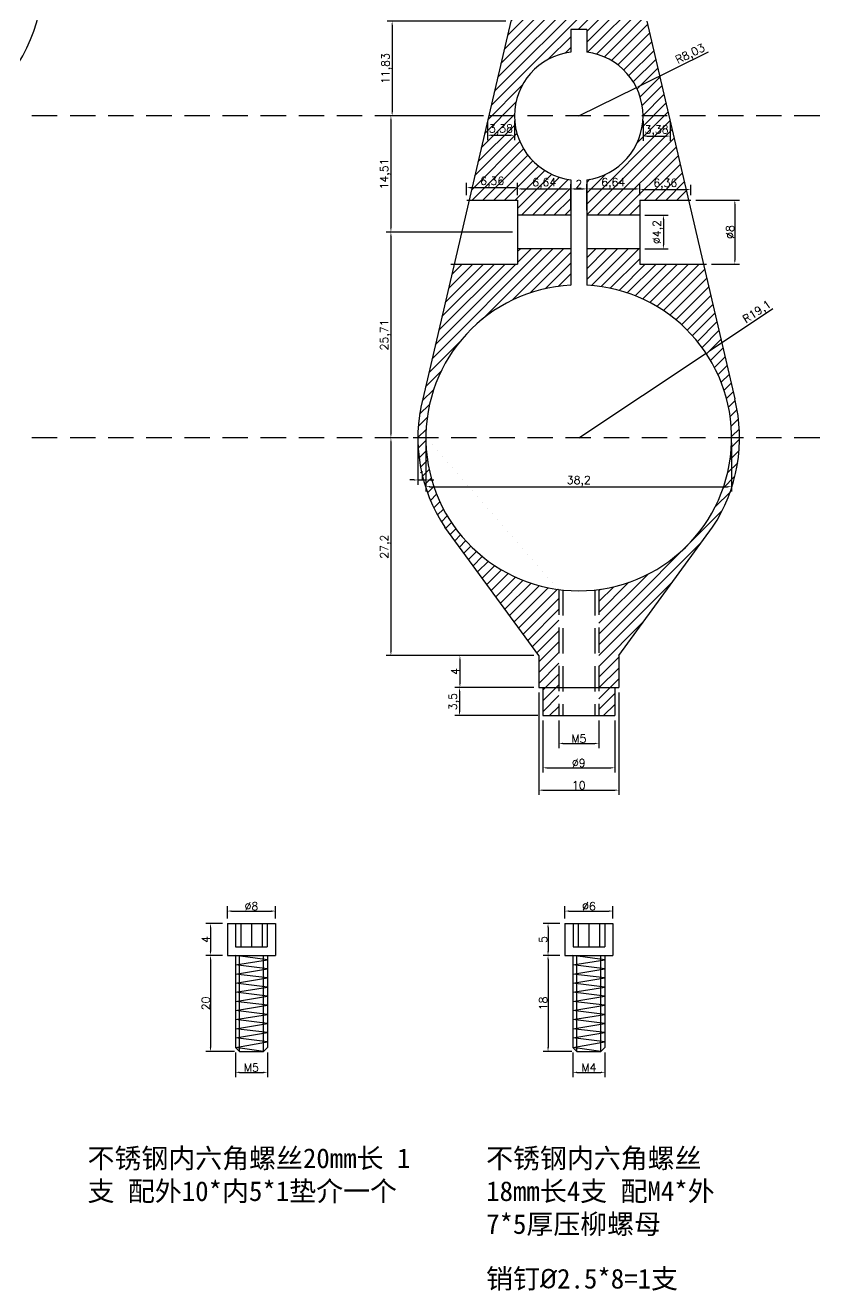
# Model space of a CAD drawing. Header units: millimetres. Extents: x 6817 to 15937, y -5221 to -164.
# Drawn here: x 9146.7 to 9246, y -1026.4 to -868.3 of the extents above; entities that cross this region are included whole.
import ezdxf

# ---------------------------------------------------------------- set-up
doc = ezdxf.new("R2010")
doc.units = ezdxf.units.MM
doc.linetypes.add('HIDDEN', pattern=[9.525, 6.35, -3.175])
doc.layers.add('图层2', color=108, linetype='Continuous')
doc.styles.get("Standard").update_dxf_attribs({"font": 'txt', "bigfont": 'gbcbig.shx'})
doc.dimstyles.new('ISO-25', dxfattribs={"dimtxt": 1, "dimasz": 0.5, "dimexe": 0.6, "dimexo": 0.625, "dimgap": 0.1, "dimtad": 1, "dimtxsty": 'Standard', "dimcen": 2.5, "dimadec": 0, "dimazin": 0, "dimtfac": 1, "dimtmove": 0, "dimatfit": 3, "dimfxl": 0, "dimarcsym": 0})

# ---------------------------------------------------------------- blocks, each defined once
blk = doc.blocks.new('*D1709')
at = {"layer": 'Defpoints', "color": 0, "linetype": 'ByBlock', "transparency": 16777216}
for p in [(9207.4, -867.78), (9192.58, -879.6), (9204.64, -879.6)]:
    blk.add_point(p, dxfattribs=at)
at = {"layer": '图层2', "color": 0, "linetype": 'ByBlock', "lineweight": -2, "transparency": 16777216}
for p, q in [((9206.77, -867.78), (9191.98, -867.78)), ((9192.58, -868.28), (9192.58, -879.1)), ((9204.01, -879.6), (9191.98, -879.6))]:
    blk.add_line(p, q, dxfattribs=at)
at = {"layer": '图层2', "color": 0, "linetype": 'ByBlock', "transparency": 16777216}
for points in [[(9192.5, -868.28), (9192.67, -868.28), (9192.58, -867.78)], [(9192.5, -879.1), (9192.67, -879.1), (9192.58, -879.6)]]:
    blk.add_solid(points, dxfattribs=at)
at = {"layer": '图层2', "color": 0, "linetype": 'ByBlock', "transparency": 16777216, "insert": (9191.9, -873.69), "char_height": 1, "attachment_point": 5, "rotation": 90}
blk.add_mtext('11,83', dxfattribs=at)
blk = doc.blocks.new('*D1710')
at = {"layer": 'Defpoints', "color": 0, "linetype": 'ByBlock', "transparency": 16777216}
for p in [(9204.48, -879.6), (9192.43, -894.11), (9208.26, -894.11)]:
    blk.add_point(p, dxfattribs=at)
at = {"layer": '图层2', "color": 0, "linetype": 'ByBlock', "lineweight": -2, "transparency": 16777216}
for p, q in [((9203.86, -879.6), (9191.83, -879.6)), ((9192.43, -880.1), (9192.43, -893.61)), ((9207.63, -894.11), (9191.83, -894.11))]:
    blk.add_line(p, q, dxfattribs=at)
at = {"layer": '图层2', "color": 0, "linetype": 'ByBlock', "transparency": 16777216}
for points in [[(9192.35, -880.1), (9192.51, -880.1), (9192.43, -879.6)], [(9192.35, -893.61), (9192.51, -893.61), (9192.43, -894.11)]]:
    blk.add_solid(points, dxfattribs=at)
at = {"layer": '图层2', "color": 0, "linetype": 'ByBlock', "transparency": 16777216, "insert": (9191.75, -886.86), "char_height": 1, "attachment_point": 5, "rotation": 90}
blk.add_mtext('14,51', dxfattribs=at)
blk = doc.blocks.new('*D1600')
at = {"layer": 'Defpoints', "color": 0, "linetype": 'ByBlock', "transparency": 16777216}
for p in [(9208.26, -894.11), (9192.43, -919.82), (9195.2, -919.82)]:
    blk.add_point(p, dxfattribs=at)
at = {"layer": '图层2', "color": 0, "linetype": 'ByBlock', "lineweight": -2, "transparency": 16777216}
for p, q in [((9207.63, -894.11), (9191.83, -894.11)), ((9192.43, -894.61), (9192.43, -919.32)), ((9194.57, -919.82), (9191.83, -919.82))]:
    blk.add_line(p, q, dxfattribs=at)
at = {"layer": '图层2', "color": 0, "linetype": 'ByBlock', "transparency": 16777216}
for points in [[(9192.35, -894.61), (9192.51, -894.61), (9192.43, -894.11)], [(9192.35, -919.32), (9192.51, -919.32), (9192.43, -919.82)]]:
    blk.add_solid(points, dxfattribs=at)
at = {"layer": '图层2', "color": 0, "linetype": 'ByBlock', "transparency": 16777216, "insert": (9191.75, -906.97), "char_height": 1, "attachment_point": 5, "rotation": 90}
blk.add_mtext('25,71', dxfattribs=at)
blk = doc.blocks.new('*D1601')
at = {"layer": 'Defpoints', "color": 0, "linetype": 'ByBlock', "transparency": 16777216}
for p in [(9194.57, -919.82), (9192.43, -947.02), (9210.9, -947.02)]:
    blk.add_point(p, dxfattribs=at)
at = {"layer": '图层2', "color": 0, "linetype": 'ByBlock', "lineweight": -2, "transparency": 16777216}
for p, q in [((9193.95, -919.82), (9191.83, -919.82)), ((9192.43, -920.32), (9192.43, -946.52)), ((9210.27, -947.02), (9191.83, -947.02))]:
    blk.add_line(p, q, dxfattribs=at)
at = {"layer": '图层2', "color": 0, "linetype": 'ByBlock', "transparency": 16777216}
for points in [[(9192.35, -920.32), (9192.51, -920.32), (9192.43, -919.82)], [(9192.35, -946.52), (9192.51, -946.52), (9192.43, -947.02)]]:
    blk.add_solid(points, dxfattribs=at)
at = {"layer": '图层2', "color": 0, "linetype": 'ByBlock', "transparency": 16777216, "insert": (9191.75, -933.42), "char_height": 1, "attachment_point": 5, "rotation": 90}
blk.add_mtext('27,2', dxfattribs=at)
blk = doc.blocks.new('*D1711')
at = {"layer": 'Defpoints', "color": 0, "linetype": 'ByBlock', "transparency": 16777216}
for p in [(9208.26, -888.56), (9201.89, -890.11), (9208.26, -890.11)]:
    blk.add_point(p, dxfattribs=at)
at = {"layer": '图层2', "color": 0, "linetype": 'ByBlock', "lineweight": -2, "transparency": 16777216}
for p, q in [((9201.89, -889.49), (9201.89, -887.96)), ((9208.26, -889.49), (9208.26, -887.96)), ((9202.39, -888.56), (9207.76, -888.56))]:
    blk.add_line(p, q, dxfattribs=at)
at = {"layer": '图层2', "color": 0, "linetype": 'ByBlock', "transparency": 16777216}
for points in [[(9202.39, -888.48), (9202.39, -888.65), (9201.89, -888.56)], [(9207.76, -888.48), (9207.76, -888.65), (9208.26, -888.56)]]:
    blk.add_solid(points, dxfattribs=at)
at = {"layer": '图层2', "color": 0, "linetype": 'ByBlock', "transparency": 16777216, "insert": (9205.08, -887.88), "char_height": 1, "attachment_point": 5}
blk.add_mtext('6,36', dxfattribs=at)
blk = doc.blocks.new('*D1712')
at = {"layer": 'Defpoints', "color": 0, "linetype": 'ByBlock', "transparency": 16777216}
for p in [(9214.9, -888.72), (9208.26, -890.11), (9214.9, -892.01)]:
    blk.add_point(p, dxfattribs=at)
at = {"layer": '图层2', "color": 0, "linetype": 'ByBlock', "lineweight": -2, "transparency": 16777216}
for p, q in [((9208.26, -889.49), (9208.26, -888.12)), ((9214.9, -891.39), (9214.9, -888.12)), ((9208.76, -888.72), (9214.4, -888.72))]:
    blk.add_line(p, q, dxfattribs=at)
at = {"layer": '图层2', "color": 0, "linetype": 'ByBlock', "transparency": 16777216}
for points in [[(9208.76, -888.64), (9208.76, -888.81), (9208.26, -888.72)], [(9214.4, -888.64), (9214.4, -888.81), (9214.9, -888.72)]]:
    blk.add_solid(points, dxfattribs=at)
at = {"layer": '图层2', "color": 0, "linetype": 'ByBlock', "transparency": 16777216, "insert": (9211.58, -888.04), "char_height": 1, "attachment_point": 5}
blk.add_mtext('6,64', dxfattribs=at)
blk = doc.blocks.new('*D1713')
at = {"layer": 'Defpoints', "color": 0, "linetype": 'ByBlock', "transparency": 16777216}
for p in [(9216.9, -888.72), (9214.9, -892.01), (9216.9, -892.01)]:
    blk.add_point(p, dxfattribs=at)
at = {"layer": '图层2', "color": 0, "linetype": 'ByBlock', "lineweight": -2, "transparency": 16777216}
for p, q in [((9214.9, -891.39), (9214.9, -888.12)), ((9216.9, -891.39), (9216.9, -888.12)), ((9215.4, -888.72), (9216.4, -888.72))]:
    blk.add_line(p, q, dxfattribs=at)
at = {"layer": '图层2', "color": 0, "linetype": 'ByBlock', "transparency": 16777216}
for points in [[(9215.4, -888.64), (9215.4, -888.81), (9214.9, -888.72)], [(9216.4, -888.64), (9216.4, -888.81), (9216.9, -888.72)]]:
    blk.add_solid(points, dxfattribs=at)
at = {"layer": '图层2', "color": 0, "linetype": 'ByBlock', "transparency": 16777216, "insert": (9215.9, -888.12), "char_height": 1, "attachment_point": 5}
blk.add_mtext('2', dxfattribs=at)
blk = doc.blocks.new('*D1714')
at = {"layer": 'Defpoints', "color": 0, "linetype": 'ByBlock', "transparency": 16777216}
for p in [(9223.53, -888.72), (9223.53, -890.11), (9216.9, -892.01)]:
    blk.add_point(p, dxfattribs=at)
at = {"layer": '图层2', "color": 0, "linetype": 'ByBlock', "lineweight": -2, "transparency": 16777216}
for p, q in [((9216.9, -891.39), (9216.9, -888.12)), ((9223.53, -889.49), (9223.53, -888.12)), ((9217.4, -888.72), (9223.03, -888.72))]:
    blk.add_line(p, q, dxfattribs=at)
at = {"layer": '图层2', "color": 0, "linetype": 'ByBlock', "transparency": 16777216}
for points in [[(9217.4, -888.64), (9217.4, -888.81), (9216.9, -888.72)], [(9223.03, -888.64), (9223.03, -888.81), (9223.53, -888.72)]]:
    blk.add_solid(points, dxfattribs=at)
at = {"layer": '图层2', "color": 0, "linetype": 'ByBlock', "transparency": 16777216, "insert": (9220.21, -888.04), "char_height": 1, "attachment_point": 5}
blk.add_mtext('6,64', dxfattribs=at)
blk = doc.blocks.new('*D1715')
at = {"layer": 'Defpoints', "color": 0, "linetype": 'ByBlock', "transparency": 16777216}
for p in [(9229.9, -888.81), (9223.53, -890.11), (9229.9, -890.11)]:
    blk.add_point(p, dxfattribs=at)
at = {"layer": '图层2', "color": 0, "linetype": 'ByBlock', "lineweight": -2, "transparency": 16777216}
for p, q in [((9223.53, -889.49), (9223.53, -888.21)), ((9229.9, -889.49), (9229.9, -888.21)), ((9224.03, -888.81), (9229.4, -888.81))]:
    blk.add_line(p, q, dxfattribs=at)
at = {"layer": '图层2', "color": 0, "linetype": 'ByBlock', "transparency": 16777216}
for points in [[(9224.03, -888.72), (9224.03, -888.89), (9223.53, -888.81)], [(9229.4, -888.72), (9229.4, -888.89), (9229.9, -888.81)]]:
    blk.add_solid(points, dxfattribs=at)
at = {"layer": '图层2', "color": 0, "linetype": 'ByBlock', "transparency": 16777216, "insert": (9226.71, -888.12), "char_height": 1, "attachment_point": 5}
blk.add_mtext('6,36', dxfattribs=at)
blk = doc.blocks.new('*D1716')
at = {"layer": 'Defpoints', "color": 0, "linetype": 'ByBlock', "transparency": 16777216}
for p in [(9223.53, -892.01), (9223.53, -896.21), (9226.47, -896.21)]:
    blk.add_point(p, dxfattribs=at)
at = {"layer": '图层2', "color": 0, "linetype": 'ByBlock', "lineweight": -2, "transparency": 16777216}
for p, q in [((9224.16, -892.01), (9227.07, -892.01)), ((9226.47, -892.51), (9226.47, -895.71)), ((9224.16, -896.21), (9227.07, -896.21))]:
    blk.add_line(p, q, dxfattribs=at)
at = {"layer": '图层2', "color": 0, "linetype": 'ByBlock', "transparency": 16777216}
for points in [[(9226.39, -892.51), (9226.56, -892.51), (9226.47, -892.01)], [(9226.39, -895.71), (9226.56, -895.71), (9226.47, -896.21)]]:
    blk.add_solid(points, dxfattribs=at)
at = {"layer": '图层2', "color": 0, "linetype": 'ByBlock', "transparency": 16777216, "insert": (9225.79, -894.11), "char_height": 1, "attachment_point": 5, "rotation": 90}
blk.add_mtext('%%C4,2', dxfattribs=at)
blk = doc.blocks.new('*D1717')
at = {"layer": 'Defpoints', "color": 0, "linetype": 'ByBlock', "transparency": 16777216}
for p in [(9229.9, -890.11), (9231.87, -898.11), (9235.4, -898.11)]:
    blk.add_point(p, dxfattribs=at)
at = {"layer": '图层2', "color": 0, "linetype": 'ByBlock', "lineweight": -2, "transparency": 16777216}
for p, q in [((9230.52, -890.11), (9236, -890.11)), ((9235.4, -890.61), (9235.4, -897.61)), ((9232.49, -898.11), (9236, -898.11))]:
    blk.add_line(p, q, dxfattribs=at)
at = {"layer": '图层2', "color": 0, "linetype": 'ByBlock', "transparency": 16777216}
for points in [[(9235.31, -890.61), (9235.48, -890.61), (9235.4, -890.11)], [(9235.31, -897.61), (9235.48, -897.61), (9235.4, -898.11)]]:
    blk.add_solid(points, dxfattribs=at)
at = {"layer": '图层2', "color": 0, "linetype": 'ByBlock', "transparency": 16777216, "insert": (9234.8, -894.11), "char_height": 1, "attachment_point": 5, "rotation": 90}
blk.add_mtext('%%C8', dxfattribs=at)
blk = doc.blocks.new('*D1718')
at = {"layer": 'Defpoints', "color": 0, "linetype": 'ByBlock', "transparency": 16777216}
for p in [(9195.8, -919.82), (9196.8, -919.82), (9196.8, -925.08)]:
    blk.add_point(p, dxfattribs=at)
at = {"layer": '图层2', "color": 0, "linetype": 'ByBlock', "lineweight": -2, "transparency": 16777216}
for p, q in [((9195.8, -920.45), (9195.8, -925.68)), ((9196.8, -920.45), (9196.8, -925.68)), ((9195.3, -925.08), (9194.8, -925.08)), ((9195.8, -925.08), (9196.8, -925.08)), ((9197.3, -925.08), (9197.8, -925.08))]:
    blk.add_line(p, q, dxfattribs=at)
at = {"layer": '图层2', "color": 0, "linetype": 'ByBlock', "transparency": 16777216}
for points in [[(9195.3, -925), (9195.3, -925.17), (9195.8, -925.08)], [(9197.3, -925), (9197.3, -925.17), (9196.8, -925.08)]]:
    blk.add_solid(points, dxfattribs=at)
at = {"layer": '图层2', "color": 0, "linetype": 'ByBlock', "transparency": 16777216, "insert": (9196.3, -924.48), "char_height": 1, "attachment_point": 5}
blk.add_mtext('1', dxfattribs=at)
blk = doc.blocks.new('*D1719')
at = {"layer": 'Defpoints', "color": 0, "linetype": 'ByBlock', "transparency": 16777216}
for p in [(9196.8, -919.82), (9235, -919.82), (9235, -925.92)]:
    blk.add_point(p, dxfattribs=at)
at = {"layer": '图层2', "color": 0, "linetype": 'ByBlock', "lineweight": -2, "transparency": 16777216}
for p, q in [((9196.8, -920.45), (9196.8, -926.52)), ((9235, -920.45), (9235, -926.52)), ((9197.3, -925.92), (9234.5, -925.92))]:
    blk.add_line(p, q, dxfattribs=at)
at = {"layer": '图层2', "color": 0, "linetype": 'ByBlock', "transparency": 16777216}
for points in [[(9197.3, -925.84), (9197.3, -926), (9196.8, -925.92)], [(9234.5, -925.84), (9234.5, -926), (9235, -925.92)]]:
    blk.add_solid(points, dxfattribs=at)
at = {"layer": '图层2', "color": 0, "linetype": 'ByBlock', "transparency": 16777216, "insert": (9215.9, -925.24), "char_height": 1, "attachment_point": 5}
blk.add_mtext('38,2', dxfattribs=at)
blk = doc.blocks.new('*D1602')
at = {"layer": 'Defpoints', "color": 0, "linetype": 'ByBlock', "transparency": 16777216}
for p in [(9210.9, -951.02), (9220.9, -951.02), (9220.9, -963.83)]:
    blk.add_point(p, dxfattribs=at)
at = {"layer": '图层2', "color": 0, "linetype": 'ByBlock', "lineweight": -2, "transparency": 16777216}
for p, q in [((9210.9, -951.65), (9210.9, -964.43)), ((9220.9, -951.65), (9220.9, -964.43)), ((9211.4, -963.83), (9220.4, -963.83))]:
    blk.add_line(p, q, dxfattribs=at)
at = {"layer": '图层2', "color": 0, "linetype": 'ByBlock', "transparency": 16777216}
for points in [[(9211.4, -963.75), (9211.4, -963.92), (9210.9, -963.83)], [(9220.4, -963.75), (9220.4, -963.92), (9220.9, -963.83)]]:
    blk.add_solid(points, dxfattribs=at)
at = {"layer": '图层2', "color": 0, "linetype": 'ByBlock', "transparency": 16777216, "insert": (9215.9, -963.23), "char_height": 1, "attachment_point": 5}
blk.add_mtext('10', dxfattribs=at)
blk = doc.blocks.new('*D1720')
at = {"layer": 'Defpoints', "color": 0, "linetype": 'ByBlock', "transparency": 16777216}
for p in [(9223.1, -876.05), (9215.9, -879.6)]:
    blk.add_point(p, dxfattribs=at)
at = {"layer": '图层2', "color": 0, "linetype": 'ByBlock', "lineweight": -2, "transparency": 16777216}
for p, q in [((9232.06, -871.63), (9223.55, -875.83)), ((9215.9, -879.6), (9223.1, -876.05))]:
    blk.add_line(p, q, dxfattribs=at)
at = {"layer": '图层2', "color": 0, "linetype": 'ByBlock', "transparency": 16777216}
blk.add_solid([(9223.51, -875.76), (9223.58, -875.91), (9223.1, -876.05)], dxfattribs=at)
at = {"layer": '图层2', "color": 0, "linetype": 'ByBlock', "transparency": 16777216, "insert": (9229.87, -871.95), "char_height": 1, "attachment_point": 5, "rotation": 26.2585}
blk.add_mtext('R8,03', dxfattribs=at)
blk = doc.blocks.new('*D1612')
at = {"layer": 'Defpoints', "color": 0, "linetype": 'ByBlock', "transparency": 16777216}
for p in [(9231.8, -909.25), (9215.9, -919.82)]:
    blk.add_point(p, dxfattribs=at)
at = {"layer": '图层2', "color": 0, "linetype": 'ByBlock', "lineweight": -2, "transparency": 16777216}
for p, q in [((9240.14, -903.72), (9232.22, -908.98)), ((9215.9, -919.82), (9231.8, -909.25))]:
    blk.add_line(p, q, dxfattribs=at)
at = {"layer": '图层2', "color": 0, "linetype": 'ByBlock', "transparency": 16777216}
blk.add_solid([(9232.17, -908.91), (9232.27, -909.05), (9231.8, -909.25)], dxfattribs=at)
at = {"layer": '图层2', "color": 0, "linetype": 'ByBlock', "transparency": 16777216, "insert": (9238.22, -904.17), "char_height": 1, "attachment_point": 5, "rotation": 33.6013}
blk.add_mtext('R19,1', dxfattribs=at)
blk = doc.blocks.new('*D1613')
at = {"layer": 'Defpoints', "color": 0, "linetype": 'ByBlock', "transparency": 16777216}
for p in [(9204.48, -879.6), (9207.87, -879.6), (9207.87, -882.02)]:
    blk.add_point(p, dxfattribs=at)
at = {"layer": '图层2', "color": 0, "linetype": 'ByBlock', "lineweight": -2, "transparency": 16777216}
for p, q in [((9204.48, -880.23), (9204.48, -882.62)), ((9207.87, -880.23), (9207.87, -882.62)), ((9204.98, -882.02), (9207.37, -882.02))]:
    blk.add_line(p, q, dxfattribs=at)
at = {"layer": '图层2', "color": 0, "linetype": 'ByBlock', "transparency": 16777216}
for points in [[(9204.98, -881.93), (9204.98, -882.1), (9204.48, -882.02)], [(9207.37, -881.93), (9207.37, -882.1), (9207.87, -882.02)]]:
    blk.add_solid(points, dxfattribs=at)
at = {"layer": '图层2', "color": 0, "linetype": 'ByBlock', "transparency": 16777216, "insert": (9206.17, -881.33), "char_height": 1, "attachment_point": 5}
blk.add_mtext('3,38', dxfattribs=at)
blk = doc.blocks.new('*D1614')
at = {"layer": 'Defpoints', "color": 0, "linetype": 'ByBlock', "transparency": 16777216}
for p in [(9223.93, -879.6), (9227.31, -879.6), (9227.31, -882.12)]:
    blk.add_point(p, dxfattribs=at)
at = {"layer": '图层2', "color": 0, "linetype": 'ByBlock', "lineweight": -2, "transparency": 16777216}
for p, q in [((9223.93, -880.23), (9223.93, -882.72)), ((9227.31, -880.23), (9227.31, -882.72)), ((9224.43, -882.12), (9226.81, -882.12))]:
    blk.add_line(p, q, dxfattribs=at)
at = {"layer": '图层2', "color": 0, "linetype": 'ByBlock', "transparency": 16777216}
for points in [[(9224.43, -882.04), (9224.43, -882.21), (9223.93, -882.12)], [(9226.81, -882.04), (9226.81, -882.21), (9227.31, -882.12)]]:
    blk.add_solid(points, dxfattribs=at)
at = {"layer": '图层2', "color": 0, "linetype": 'ByBlock', "transparency": 16777216, "insert": (9225.62, -881.44), "char_height": 1, "attachment_point": 5}
blk.add_mtext('3,38', dxfattribs=at)
blk = doc.blocks.new('*D1650')
at = {"layer": 'Defpoints', "color": 0, "linetype": 'ByBlock', "transparency": 16777216}
for p in [(9172, -980.48), (9169.89, -984.48), (9172, -984.48)]:
    blk.add_point(p, dxfattribs=at)
at = {"layer": '图层2', "color": 0, "linetype": 'ByBlock', "lineweight": -2, "transparency": 16777216}
for p, q in [((9171.38, -980.48), (9169.29, -980.48)), ((9169.89, -980.98), (9169.89, -983.98)), ((9171.38, -984.48), (9169.29, -984.48))]:
    blk.add_line(p, q, dxfattribs=at)
at = {"layer": '图层2', "color": 0, "linetype": 'ByBlock', "transparency": 16777216}
for points in [[(9169.8, -980.98), (9169.97, -980.98), (9169.89, -980.48)], [(9169.8, -983.98), (9169.97, -983.98), (9169.89, -984.48)]]:
    blk.add_solid(points, dxfattribs=at)
at = {"layer": '图层2', "color": 0, "linetype": 'ByBlock', "transparency": 16777216, "insert": (9169.29, -982.48), "char_height": 1, "attachment_point": 5, "rotation": 90}
blk.add_mtext('4', dxfattribs=at)
blk = doc.blocks.new('*D1651')
at = {"layer": 'Defpoints', "color": 0, "linetype": 'ByBlock', "transparency": 16777216}
for p in [(9172, -984.48), (9169.89, -996.48), (9173.5, -996.48)]:
    blk.add_point(p, dxfattribs=at)
at = {"layer": '图层2', "color": 0, "linetype": 'ByBlock', "lineweight": -2, "transparency": 16777216}
for p, q in [((9171.38, -984.48), (9169.29, -984.48)), ((9169.89, -984.98), (9169.89, -995.98)), ((9172.88, -996.48), (9169.29, -996.48))]:
    blk.add_line(p, q, dxfattribs=at)
at = {"layer": '图层2', "color": 0, "linetype": 'ByBlock', "transparency": 16777216}
for points in [[(9169.8, -984.98), (9169.97, -984.98), (9169.89, -984.48)], [(9169.8, -995.98), (9169.97, -995.98), (9169.89, -996.48)]]:
    blk.add_solid(points, dxfattribs=at)
at = {"layer": '图层2', "color": 0, "linetype": 'ByBlock', "transparency": 16777216, "insert": (9169.29, -990.48), "char_height": 1, "attachment_point": 5, "rotation": 90}
blk.add_mtext('20', dxfattribs=at)
blk = doc.blocks.new('*D1652')
at = {"layer": 'Defpoints', "color": 0, "linetype": 'ByBlock', "transparency": 16777216}
for p in [(9173, -995.98), (9177, -995.98), (9177, -999.09)]:
    blk.add_point(p, dxfattribs=at)
at = {"layer": '图层2', "color": 0, "linetype": 'ByBlock', "lineweight": -2, "transparency": 16777216}
for p, q in [((9173, -996.6), (9173, -999.69)), ((9177, -996.6), (9177, -999.69)), ((9173.5, -999.09), (9176.5, -999.09))]:
    blk.add_line(p, q, dxfattribs=at)
at = {"layer": '图层2', "color": 0, "linetype": 'ByBlock', "transparency": 16777216}
for points in [[(9173.5, -999), (9173.5, -999.17), (9173, -999.09)], [(9176.5, -999), (9176.5, -999.17), (9177, -999.09)]]:
    blk.add_solid(points, dxfattribs=at)
at = {"layer": '图层2', "color": 0, "linetype": 'ByBlock', "transparency": 16777216, "insert": (9175, -998.49), "char_height": 1, "attachment_point": 5}
blk.add_mtext('M5', dxfattribs=at)
blk = doc.blocks.new('*D1653')
at = {"layer": 'Defpoints', "color": 0, "linetype": 'ByBlock', "transparency": 16777216}
for p in [(9178, -978.94), (9172, -980.48), (9178, -980.48)]:
    blk.add_point(p, dxfattribs=at)
at = {"layer": '图层2', "color": 0, "linetype": 'ByBlock', "lineweight": -2, "transparency": 16777216}
for p, q in [((9172, -979.85), (9172, -978.34)), ((9178, -979.85), (9178, -978.34)), ((9172.5, -978.94), (9177.5, -978.94))]:
    blk.add_line(p, q, dxfattribs=at)
at = {"layer": '图层2', "color": 0, "linetype": 'ByBlock', "transparency": 16777216}
for points in [[(9172.5, -978.85), (9172.5, -979.02), (9172, -978.94)], [(9177.5, -978.85), (9177.5, -979.02), (9178, -978.94)]]:
    blk.add_solid(points, dxfattribs=at)
at = {"layer": '图层2', "color": 0, "linetype": 'ByBlock', "transparency": 16777216, "insert": (9175, -978.34), "char_height": 1, "attachment_point": 5}
blk.add_mtext('%%C8', dxfattribs=at)
blk = doc.blocks.new('*D1655')
at = {"layer": 'Defpoints', "color": 0, "linetype": 'ByBlock', "transparency": 16777216}
for p in [(9214.17, -980.48), (9212.06, -984.48), (9214.17, -984.48)]:
    blk.add_point(p, dxfattribs=at)
at = {"layer": '图层2', "color": 0, "linetype": 'ByBlock', "lineweight": -2, "transparency": 16777216}
for p, q in [((9213.54, -980.48), (9211.46, -980.48)), ((9212.06, -980.98), (9212.06, -983.98)), ((9213.54, -984.48), (9211.46, -984.48))]:
    blk.add_line(p, q, dxfattribs=at)
at = {"layer": '图层2', "color": 0, "linetype": 'ByBlock', "transparency": 16777216}
for points in [[(9211.97, -980.98), (9212.14, -980.98), (9212.06, -980.48)], [(9211.97, -983.98), (9212.14, -983.98), (9212.06, -984.48)]]:
    blk.add_solid(points, dxfattribs=at)
at = {"layer": '图层2', "color": 0, "linetype": 'ByBlock', "transparency": 16777216, "insert": (9211.46, -982.48), "char_height": 1, "attachment_point": 5, "rotation": 90}
blk.add_mtext('5', dxfattribs=at)
blk = doc.blocks.new('*D1656')
at = {"layer": 'Defpoints', "color": 0, "linetype": 'ByBlock', "transparency": 16777216}
for p in [(9214.17, -984.48), (9212.06, -996.48), (9215.67, -996.48)]:
    blk.add_point(p, dxfattribs=at)
at = {"layer": '图层2', "color": 0, "linetype": 'ByBlock', "lineweight": -2, "transparency": 16777216}
for p, q in [((9213.54, -984.48), (9211.46, -984.48)), ((9212.06, -984.98), (9212.06, -995.98)), ((9215.04, -996.48), (9211.46, -996.48))]:
    blk.add_line(p, q, dxfattribs=at)
at = {"layer": '图层2', "color": 0, "linetype": 'ByBlock', "transparency": 16777216}
for points in [[(9211.97, -984.98), (9212.14, -984.98), (9212.06, -984.48)], [(9211.97, -995.98), (9212.14, -995.98), (9212.06, -996.48)]]:
    blk.add_solid(points, dxfattribs=at)
at = {"layer": '图层2', "color": 0, "linetype": 'ByBlock', "transparency": 16777216, "insert": (9211.46, -990.48), "char_height": 1, "attachment_point": 5, "rotation": 90}
blk.add_mtext('18', dxfattribs=at)
blk = doc.blocks.new('*D1657')
at = {"layer": 'Defpoints', "color": 0, "linetype": 'ByBlock', "transparency": 16777216}
for p in [(9215.17, -995.98), (9219.17, -995.98), (9219.17, -999.09)]:
    blk.add_point(p, dxfattribs=at)
at = {"layer": '图层2', "color": 0, "linetype": 'ByBlock', "lineweight": -2, "transparency": 16777216}
for p, q in [((9215.17, -996.6), (9215.17, -999.69)), ((9219.17, -996.6), (9219.17, -999.69)), ((9215.67, -999.09), (9218.67, -999.09))]:
    blk.add_line(p, q, dxfattribs=at)
at = {"layer": '图层2', "color": 0, "linetype": 'ByBlock', "transparency": 16777216}
for points in [[(9215.67, -999), (9215.67, -999.17), (9215.17, -999.09)], [(9218.67, -999), (9218.67, -999.17), (9219.17, -999.09)]]:
    blk.add_solid(points, dxfattribs=at)
at = {"layer": '图层2', "color": 0, "linetype": 'ByBlock', "transparency": 16777216, "insert": (9217.17, -998.49), "char_height": 1, "attachment_point": 5}
blk.add_mtext('M4', dxfattribs=at)
blk = doc.blocks.new('*D1658')
at = {"layer": 'Defpoints', "color": 0, "linetype": 'ByBlock', "transparency": 16777216}
for p in [(9220.17, -978.94), (9214.17, -980.48), (9220.17, -980.48)]:
    blk.add_point(p, dxfattribs=at)
at = {"layer": '图层2', "color": 0, "linetype": 'ByBlock', "lineweight": -2, "transparency": 16777216}
for p, q in [((9214.17, -979.85), (9214.17, -978.34)), ((9220.17, -979.85), (9220.17, -978.34)), ((9214.67, -978.94), (9219.67, -978.94))]:
    blk.add_line(p, q, dxfattribs=at)
at = {"layer": '图层2', "color": 0, "linetype": 'ByBlock', "transparency": 16777216}
for points in [[(9214.67, -978.85), (9214.67, -979.02), (9214.17, -978.94)], [(9219.67, -978.85), (9219.67, -979.02), (9220.17, -978.94)]]:
    blk.add_solid(points, dxfattribs=at)
at = {"layer": '图层2', "color": 0, "linetype": 'ByBlock', "transparency": 16777216, "insert": (9217.17, -978.34), "char_height": 1, "attachment_point": 5}
blk.add_mtext('%%C6', dxfattribs=at)
blk = doc.blocks.new('*D1667')
at = {"layer": 'Defpoints', "color": 0, "linetype": 'ByBlock', "transparency": 16777216}
for p in [(9211.4, -954.52), (9220.4, -954.52), (9220.4, -961.04)]:
    blk.add_point(p, dxfattribs=at)
at = {"layer": '图层2', "color": 0, "linetype": 'ByBlock', "lineweight": -2, "transparency": 16777216}
for p, q in [((9211.4, -955.15), (9211.4, -961.64)), ((9220.4, -955.15), (9220.4, -961.64)), ((9211.9, -961.04), (9219.9, -961.04))]:
    blk.add_line(p, q, dxfattribs=at)
at = {"layer": '图层2', "color": 0, "linetype": 'ByBlock', "transparency": 16777216}
for points in [[(9211.9, -960.96), (9211.9, -961.12), (9211.4, -961.04)], [(9219.9, -960.96), (9219.9, -961.12), (9220.4, -961.04)]]:
    blk.add_solid(points, dxfattribs=at)
at = {"layer": '图层2', "color": 0, "linetype": 'ByBlock', "transparency": 16777216, "insert": (9215.9, -960.44), "char_height": 1, "attachment_point": 5}
blk.add_mtext('%%C9', dxfattribs=at)
blk = doc.blocks.new('*D1668')
at = {"layer": 'Defpoints', "color": 0, "linetype": 'ByBlock', "transparency": 16777216}
for p in [(9213.41, -954.52), (9218.41, -954.52), (9218.41, -957.99)]:
    blk.add_point(p, dxfattribs=at)
at = {"layer": '图层2', "color": 0, "linetype": 'ByBlock', "lineweight": -2, "transparency": 16777216}
for p, q in [((9213.41, -955.15), (9213.41, -958.59)), ((9218.41, -955.15), (9218.41, -958.59)), ((9213.91, -957.99), (9217.91, -957.99))]:
    blk.add_line(p, q, dxfattribs=at)
at = {"layer": '图层2', "color": 0, "linetype": 'ByBlock', "transparency": 16777216}
for points in [[(9213.91, -957.91), (9213.91, -958.08), (9213.41, -957.99)], [(9217.91, -957.91), (9217.91, -958.08), (9218.41, -957.99)]]:
    blk.add_solid(points, dxfattribs=at)
at = {"layer": '图层2', "color": 0, "linetype": 'ByBlock', "transparency": 16777216, "insert": (9215.91, -957.39), "char_height": 1, "attachment_point": 5}
blk.add_mtext('M5', dxfattribs=at)
blk = doc.blocks.new('*D1676')
at = {"layer": 'Defpoints', "color": 0, "linetype": 'ByBlock', "transparency": 16777216}
for p in [(9187.54, -852.78), (9133.61, -860.84), (9127.54, -867.78), (9139.21, -879.83), (9127.54, -947.02)]:
    blk.add_point(p, dxfattribs=at)
at = {"layer": '图层2', "color": 0, "linetype": 'ByBlock', "lineweight": -2, "transparency": 16777216}
blk.add_arc((9127.54, -861.75), 21.53, 271.3308, 7.1714, dxfattribs=at)
at = {"layer": '图层2', "color": 0, "linetype": 'ByBlock', "transparency": 16777216}
for points in [[(9148.82, -859.07), (9148.98, -859.05), (9148.83, -858.56)], [(9128.04, -883.35), (9128.04, -883.18), (9127.54, -883.27)]]:
    blk.add_solid(points, dxfattribs=at)
at = {"layer": '图层2', "color": 0, "linetype": 'ByBlock', "transparency": 16777216, "insert": (9143.39, -875.41), "char_height": 1, "attachment_point": 5, "rotation": 49.2511}
blk.add_mtext('99°', dxfattribs=at)
blk = doc.blocks.new('*D1609')
at = {"layer": 'Defpoints', "color": 0, "linetype": 'ByBlock', "transparency": 16777216}
for p in [(9210.9, -947.02), (9201.05, -951.02), (9210.9, -951.02)]:
    blk.add_point(p, dxfattribs=at)
at = {"layer": '图层2', "color": 0, "linetype": 'ByBlock', "lineweight": -2, "transparency": 16777216}
for p, q in [((9210.27, -947.02), (9200.45, -947.02)), ((9201.05, -947.52), (9201.05, -950.52)), ((9210.27, -951.02), (9200.45, -951.02))]:
    blk.add_line(p, q, dxfattribs=at)
at = {"layer": '图层2', "color": 0, "linetype": 'ByBlock', "transparency": 16777216}
for points in [[(9200.97, -947.52), (9201.13, -947.52), (9201.05, -947.02)], [(9200.97, -950.52), (9201.13, -950.52), (9201.05, -951.02)]]:
    blk.add_solid(points, dxfattribs=at)
at = {"layer": '图层2', "color": 0, "linetype": 'ByBlock', "transparency": 16777216, "insert": (9200.45, -949.02), "char_height": 1, "attachment_point": 5, "rotation": 90}
blk.add_mtext('4', dxfattribs=at)
blk = doc.blocks.new('*D1610')
at = {"layer": 'Defpoints', "color": 0, "linetype": 'ByBlock', "transparency": 16777216}
for p in [(9210.9, -951.02), (9201.01, -954.52), (9211.4, -954.52)]:
    blk.add_point(p, dxfattribs=at)
at = {"layer": '图层2', "color": 0, "linetype": 'ByBlock', "lineweight": -2, "transparency": 16777216}
for p, q in [((9210.27, -951.02), (9200.41, -951.02)), ((9201.01, -951.52), (9201.01, -954.02)), ((9210.77, -954.52), (9200.41, -954.52))]:
    blk.add_line(p, q, dxfattribs=at)
at = {"layer": '图层2', "color": 0, "linetype": 'ByBlock', "transparency": 16777216}
for points in [[(9200.92, -951.52), (9201.09, -951.52), (9201.01, -951.02)], [(9200.92, -954.02), (9201.09, -954.02), (9201.01, -954.52)]]:
    blk.add_solid(points, dxfattribs=at)
at = {"layer": '图层2', "color": 0, "linetype": 'ByBlock', "transparency": 16777216, "insert": (9200.32, -952.77), "char_height": 1, "attachment_point": 5, "rotation": 90}
blk.add_mtext('3,5', dxfattribs=at)

msp = doc.modelspace()

# ---------------------------------------------------------------- hatches: boundary and pattern name
at = {"layer": '图层2', "linetype": 'ByBlock'}
h = msp.add_hatch(dxfattribs=at)
h.set_pattern_fill('ANSI31', color=4, scale=0.3)
h.set_pattern_definition([(45, (470.02715, -33.0934), (-0.67351921, 0.67351921), [])])
h.paths.add_polyline_path([(9223.395, -853.777), (9224.565, -853.777), (9226.395, -851.777), (9205.395, -851.777), (9207.225, -853.777), (9208.395, -853.777), (9208.395, -857.777), (9207.395, -858.777), (9207.395, -867.777), (9204.638, -879.604), (9207.865, -879.604, -0.378099), (9214.895, -871.637), (9214.895, -868.791), (9216.895, -868.791), (9216.895, -871.637, -0.378099), (9223.925, -879.604), (9227.153, -879.604), (9224.395, -867.777), (9224.395, -858.777), (9223.395, -857.777)])
h.paths.add_polyline_path([(9207.865, -879.604), (9204.638, -879.604), (9202.188, -890.111), (9208.257, -890.111), (9208.257, -892.011), (9214.895, -892.011), (9214.895, -887.572, -0.378099)])
h.paths.add_polyline_path([(9227.153, -879.604), (9223.925, -879.604, -0.378099), (9216.895, -887.572), (9216.895, -892.011), (9223.534, -892.011), (9223.534, -890.111), (9229.603, -890.111)])
h.paths.add_polyline_path([(9214.895, -900.751), (9214.895, -896.211), (9208.257, -896.211), (9208.257, -898.111), (9200.322, -898.111), (9196.397, -914.943, 0.0614048), (9195.795, -919.824), (9196.795, -919.824, -0.3989537)])
h.paths.add_polyline_path([(9231.469, -898.111), (9223.534, -898.111), (9223.534, -896.211), (9216.895, -896.211), (9216.895, -900.751, -0.3989537), (9234.995, -919.824), (9235.995, -919.824, 0.0614048), (9235.394, -914.943)])
h.paths.add_polyline_path([(9213.408, -951.024), (9211.395, -951.024), (9211.395, -954.524), (9213.408, -954.524)])
h.paths.add_polyline_path([(9220.395, -951.024), (9218.408, -951.024), (9218.408, -954.524), (9220.395, -954.524)])
edge = h.paths.add_edge_path()
edge.add_line((9213.408, -951.024), (9213.408, -938.762))
edge.add_arc((9215.895, -919.824), 19.1, 180, 262.51603, ccw=False)
edge.add_line((9196.795, -919.824), (9195.795, -919.824))
edge.add_arc((9215.895, -919.824), 20.1, 180, 213.71903)
edge.add_line((9199.177, -930.982), (9210.895, -947.024))
edge.add_line((9210.895, -947.024), (9210.895, -951.024))
edge.add_line((9210.895, -951.024), (9213.408, -951.024))
edge = h.paths.add_edge_path()
edge.add_line((9218.408, -938.758), (9218.408, -951.024))
edge.add_line((9218.408, -951.024), (9220.895, -951.024))
edge.add_line((9220.895, -951.024), (9220.895, -947.024))
edge.add_line((9220.895, -947.024), (9232.614, -930.982))
edge.add_arc((9215.895, -919.824), 20.1, 326.28097, 360)
edge.add_line((9235.995, -919.824), (9234.995, -919.824))
edge.add_arc((9215.895, -919.824), 19.1, -82.44192, 0, ccw=False)

# ---------------------------------------------------------------- linework, layer by layer
at = {"layer": '图层2', "color": 6, "linetype": 'ByBlock'}
for p, q in [((9207.395, -867.777), (9196.397, -914.943)), ((9224.395, -867.777), (9235.394, -914.943)), ((9214.895, -868.791), (9214.895, -871.637)), ((9216.895, -868.791), (9214.895, -868.791)), ((9216.895, -868.791), (9216.895, -871.637)), ((9214.895, -887.572), (9214.895, -900.751)), ((9216.895, -887.572), (9216.895, -900.751)), ((9210.895, -947.024), (9199.177, -930.982)), ((9220.895, -947.024), (9232.614, -930.982)), ((9210.895, -947.024), (9210.895, -951.024)), ((9220.895, -947.024), (9220.895, -951.024)), ((9210.895, -951.024), (9220.895, -951.024)), ((9211.395, -951.024), (9211.395, -954.524)), ((9220.395, -951.024), (9220.395, -954.524)), ((9211.395, -954.524), (9220.395, -954.524))]:
    msp.add_line(p, q, dxfattribs=at)
at = {"layer": '图层2', "color": 3, "linetype": 'HIDDEN', "ltscale": 0.5}
for p, q in [((9246, -879.604), (8884.78, -879.604)), ((9246, -919.824), (8882.997, -919.824))]:
    msp.add_line(p, q, dxfattribs=at)
at = {"layer": '图层2', "color": 2, "linetype": 'ByBlock'}
for p, q in [((9201.895, -890.111), (9208.257, -890.111)), ((9208.257, -890.111), (9208.257, -898.111)), ((9223.534, -890.111), (9223.534, -898.111)), ((9223.534, -890.111), (9229.896, -890.111)), ((9214.895, -892.011), (9208.257, -892.011)), ((9223.534, -892.011), (9216.895, -892.011)), ((9214.895, -896.211), (9208.257, -896.211)), ((9223.534, -896.211), (9216.895, -896.211)), ((9199.925, -898.111), (9208.257, -898.111)), ((9223.534, -898.111), (9231.866, -898.111))]:
    msp.add_line(p, q, dxfattribs=at)
at = {"layer": '图层2', "color": 1, "linetype": 'HIDDEN', "ltscale": 0.5}
for p, q in [((9213.408, -938.762), (9213.408, -954.524)), ((9213.908, -938.821), (9213.908, -954.524)), ((9217.908, -938.818), (9217.908, -954.524)), ((9218.408, -938.758), (9218.408, -954.524))]:
    msp.add_line(p, q, dxfattribs=at)
at = {"layer": '图层2', "color": 1, "linetype": 'ByBlock'}
for p, q in [((9172.002, -980.478), (9172.002, -984.478)), ((9172.002, -980.478), (9178.002, -980.478)), ((9173.023, -980.478), (9173.023, -983.408)), ((9173.675, -980.478), (9173.675, -983.408)), ((9175.002, -980.478), (9175.002, -983.408)), ((9176.329, -980.478), (9176.329, -983.408)), ((9176.981, -980.478), (9176.981, -983.408)), ((9178.002, -980.478), (9178.002, -984.478)), ((9214.17, -980.478), (9214.17, -984.478)), ((9214.17, -980.478), (9220.17, -980.478)), ((9215.19, -980.478), (9215.19, -983.408)), ((9215.842, -980.478), (9215.842, -983.408)), ((9217.17, -980.478), (9217.17, -983.408)), ((9218.497, -980.478), (9218.497, -983.408)), ((9219.149, -980.478), (9219.149, -983.408)), ((9220.17, -980.478), (9220.17, -984.478)), ((9172.002, -984.478), (9178.002, -984.478)), ((9173.002, -984.478), (9173.002, -995.978)), ((9173.023, -983.408), (9176.981, -983.408)), ((9173.502, -996.478), (9173.502, -984.478)), ((9176.502, -996.478), (9176.502, -984.478)), ((9177.002, -984.478), (9177.002, -995.978)), ((9214.17, -984.478), (9220.17, -984.478)), ((9215.17, -984.478), (9215.17, -995.978)), ((9215.19, -983.408), (9219.149, -983.408)), ((9215.67, -996.478), (9215.67, -984.478)), ((9218.67, -996.478), (9218.67, -984.478)), ((9219.17, -984.478), (9219.17, -995.978)), ((9173.002, -995.978), (9173.502, -996.478)), ((9173.502, -996.478), (9176.502, -996.478)), ((9176.502, -996.478), (9177.002, -995.978)), ((9215.17, -995.978), (9215.67, -996.478)), ((9215.67, -996.478), (9218.67, -996.478)), ((9218.67, -996.478), (9219.17, -995.978))]:
    msp.add_line(p, q, dxfattribs=at)
at = {"layer": '图层2', "color": 4, "linetype": 'ByBlock'}
for points in [[(9177.002, -985.01), (9173.002, -984.478)], [(9219.17, -985.01), (9215.17, -984.478)], [(9177.002, -986.148), (9173.002, -985.67), (9177.002, -985.01)], [(9177.002, -987.287), (9173.002, -986.809), (9177.002, -986.148)], [(9219.17, -986.148), (9215.17, -985.67), (9219.17, -985.01)], [(9219.17, -987.287), (9215.17, -986.809), (9219.17, -986.148)], [(9177.002, -988.426), (9173.002, -987.948), (9177.002, -987.287)], [(9219.17, -988.426), (9215.17, -987.948), (9219.17, -987.287)], [(9177.002, -989.564), (9173.002, -989.086), (9177.002, -988.426)], [(9219.17, -989.564), (9215.17, -989.086), (9219.17, -988.426)], [(9177.002, -990.703), (9173.002, -990.225), (9177.002, -989.564)], [(9177.002, -991.842), (9173.002, -991.363), (9177.002, -990.703)], [(9219.17, -990.703), (9215.17, -990.225), (9219.17, -989.564)], [(9219.17, -991.842), (9215.17, -991.363), (9219.17, -990.703)], [(9177.002, -992.98), (9173.002, -992.502), (9177.002, -991.842)], [(9219.17, -992.98), (9215.17, -992.502), (9219.17, -991.842)], [(9177.002, -994.119), (9173.002, -993.641), (9177.002, -992.98)], [(9177.002, -995.257), (9173.002, -994.779), (9177.002, -994.119)], [(9219.17, -994.119), (9215.17, -993.641), (9219.17, -992.98)], [(9219.17, -995.257), (9215.17, -994.779), (9219.17, -994.119)], [(9176.502, -996.478), (9173.002, -995.978), (9177.002, -995.257)], [(9218.67, -996.478), (9215.17, -995.978), (9219.17, -995.257)]]:
    msp.add_lwpolyline(points, dxfattribs=at)
at = {"layer": '图层2', "color": 6, "linetype": 'ByBlock'}
for centre, radius, start, end in [((9215.895, -879.604), 8.03, 97.15379, 262.84621), ((9215.895, -879.604), 8.03, 277.15379, 82.84621), ((9215.895, -919.824), 19.1, 93.00115, 86.99885), ((9215.895, -919.824), 20.1, 165.94471, 213.71903), ((9215.895, -919.824), 20.1, 326.28097, 14.05529)]:
    msp.add_arc(centre, radius, start, end, dxfattribs=at)

# ---------------------------------------------------------------- texts
at = {"color": 2, "char_height": 2.46562, "attachment_point": 1}
for s, insert, width in [('{\\fSimSun|b0|i0|c134|p2;不锈钢内六角螺丝20mm长 1支 配外10*内5*1垫介一个}', (9154.529, -1008.581), 41.79014), ('{\\fSimSun|b0|i0|c134|p2;不锈钢内六角螺丝18mm长4支 配M4*外7*5厚压柳螺母}', (9204.326, -1008.581), 29.64865), ('{\\fSimSun|b0|i0|c134|p2;销钉\\fISOCPEUR|b0|i0|c0|p34;%%C\\fSimSun|b0|i0|c134|p2;2.5*8=1支}', (9204.326, -1023.627), 29.64865)]:
    msp.add_mtext(s, dxfattribs=dict(at, insert=insert, width=width))

# ---------------------------------------------------------------- dimensions: what is measured, and where the dimension line sits
at = {"layer": '图层2', "color": 3, "linetype": 'ByBlock'}
dim = msp.add_angular_dim_2l(base=(9139.212, -879.835), line1=((9187.54, -852.777), (9133.607, -860.84)), line2=((9127.54, -867.777), (9127.54, -947.024)), dimstyle='ISO-25', override={"dimdec": 0, "dimazin": 2}, dxfattribs=at)
dim.commit()
dim.dimension.update_dxf_attribs({"geometry": '*D1676', "text_midpoint": (9143.394, -875.407)})
for base, p1, p2, picture, middle in [((9192.584, -879.604), (9207.395, -867.777), (9204.638, -879.604), '*D1709', (9191.901, -873.691)), ((9192.429, -894.111), (9204.483, -879.604), (9208.257, -894.111), '*D1710', (9191.746, -886.858)), ((9192.429, -919.824), (9208.257, -894.111), (9195.195, -919.824), '*D1600', (9191.746, -906.968)), ((9192.429, -947.024), (9194.57, -919.824), (9210.895, -947.024), '*D1601', (9191.746, -933.424)), ((9201.05, -951.024), (9210.895, -947.024), (9210.895, -951.024), '*D1609', (9200.45, -949.024)), ((9201.008, -954.524), (9210.895, -951.024), (9211.395, -954.524), '*D1610', (9200.325, -952.774)), ((9169.888, -984.478), (9172.002, -980.478), (9172.002, -984.478), '*D1650', (9169.288, -982.478))]:
    dim = msp.add_linear_dim(base=base, p1=p1, p2=p2, angle=90, dimstyle='ISO-25', dxfattribs=at)
    dim.commit()
    dim.dimension.update_dxf_attribs({"geometry": picture, "text_midpoint": middle})
for center, mpoint, picture, middle in [((9215.895, -879.604), (9223.097, -876.052), '*D1720', (9230.175, -872.56)), ((9215.895, -919.824), (9231.804, -909.254), '*D1612', (9238.598, -904.74))]:
    dim = msp.add_radius_dim(center=center, mpoint=mpoint, dimstyle='ISO-25', dxfattribs=at)
    dim.commit()
    dim.dimension.update_dxf_attribs({"geometry": picture, "text_midpoint": middle, "dimtype": 164})
for base, p1, p2, picture, middle in [((9207.865, -882.018), (9204.483, -879.604), (9207.865, -879.604), '*D1613', (9206.174, -881.334)), ((9227.308, -882.123), (9223.925, -879.604), (9227.308, -879.604), '*D1614', (9225.617, -881.439)), ((9208.257, -888.563), (9201.895, -890.111), (9208.257, -890.111), '*D1711', (9205.076, -887.88)), ((9214.895, -888.725), (9208.257, -890.111), (9214.895, -892.011), '*D1712', (9211.576, -888.041)), ((9216.895, -888.725), (9214.895, -892.011), (9216.895, -892.011), '*D1713', (9215.895, -888.125)), ((9223.534, -888.725), (9216.895, -892.011), (9223.534, -890.111), '*D1714', (9220.215, -888.041)), ((9229.896, -888.805), (9223.534, -890.111), (9229.896, -890.111), '*D1715', (9226.715, -888.122)), ((9196.795, -925.082), (9195.795, -919.824), (9196.795, -919.824), '*D1718', (9196.295, -924.482)), ((9234.995, -925.921), (9196.795, -919.824), (9234.995, -919.824), '*D1719', (9215.895, -925.237)), ((9220.895, -963.834), (9210.895, -951.024), (9220.895, -951.024), '*D1602', (9215.895, -963.234))]:
    dim = msp.add_linear_dim(base=base, p1=p1, p2=p2, dimstyle='ISO-25', dxfattribs=at)
    dim.commit()
    dim.dimension.update_dxf_attribs({"geometry": picture, "text_midpoint": middle})
for base, p1, p2, text, picture, middle in [((9235.398, -898.111), (9229.896, -890.111), (9231.866, -898.111), '%%C<>', '*D1717', (9234.798, -894.111)), ((9226.472, -896.211), (9223.534, -892.011), (9223.534, -896.211), '%%C<>', '*D1716', (9225.789, -894.111)), ((9212.055, -984.478), (9214.17, -980.478), (9214.17, -984.478), '5', '*D1655', (9211.455, -982.478)), ((9169.888, -996.478), (9172.002, -984.478), (9173.502, -996.478), '20', '*D1651', (9169.288, -990.478)), ((9212.055, -996.478), (9214.17, -984.478), (9215.67, -996.478), '18', '*D1656', (9211.455, -990.478))]:
    dim = msp.add_linear_dim(base=base, p1=p1, p2=p2, angle=90, text=text, dimstyle='ISO-25', dxfattribs=at)
    dim.commit()
    dim.dimension.update_dxf_attribs({"geometry": picture, "text_midpoint": middle})
for base, p1, p2, text, picture, middle in [((9220.395, -961.041), (9211.395, -954.524), (9220.395, -954.524), '%%C<>', '*D1667', (9215.895, -960.441)), ((9218.408, -957.993), (9213.408, -954.524), (9218.408, -954.524), 'M<>', '*D1668', (9215.908, -957.393)), ((9178.002, -978.936), (9172.002, -980.478), (9178.002, -980.478), '%%C8', '*D1653', (9175.002, -978.336)), ((9220.17, -978.936), (9214.17, -980.478), (9220.17, -980.478), '%%C<>', '*D1658', (9217.17, -978.336)), ((9177.002, -999.085), (9173.002, -995.978), (9177.002, -995.978), 'M5', '*D1652', (9175.002, -998.485)), ((9219.17, -999.085), (9215.17, -995.978), (9219.17, -995.978), 'M4', '*D1657', (9217.17, -998.485))]:
    dim = msp.add_linear_dim(base=base, p1=p1, p2=p2, text=text, dimstyle='ISO-25', dxfattribs=at)
    dim.commit()
    dim.dimension.update_dxf_attribs({"geometry": picture, "text_midpoint": middle})

doc.saveas('drawing.dxf')
